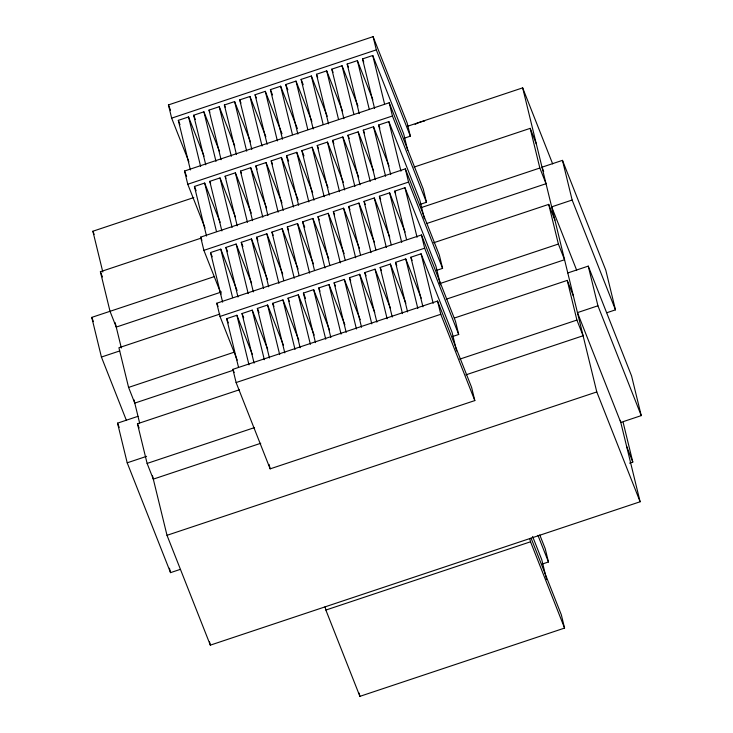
<?xml version="1.0" encoding="UTF-8"?>
<svg xmlns="http://www.w3.org/2000/svg" width="733" height="733" viewBox="0 0 733 733"><rect width="100%" height="100%" fill="white"/><g stroke="black" fill="none" stroke-linecap="round" stroke-linejoin="round"><path stroke-width="1.1" d="M188.885 161.819L171.65 118.141L168.434 104.92L373.097 36.65L407.136 122.942L410.361 136.164L403.865 138.335M171.65 118.141L376.313 49.871L373.097 36.65M190.406 169.937L178.321 120.359L188.555 116.941L204.021 156.166M205.753 164.815L193.668 115.237L203.902 111.819L219.378 151.044M221.1 159.693L209.015 110.115L219.249 106.706L234.725 145.931M236.457 154.571L224.371 104.993L234.597 101.585L250.494 141.863M251.804 149.45L239.718 99.88L249.953 96.463L265.841 136.75M267.151 144.337L255.066 94.759L265.3 91.341L282.031 133.745M282.498 139.215L270.413 89.637L280.647 86.219L297.378 128.623M297.855 134.093L285.769 84.515L295.995 81.097L311.892 121.385M313.202 128.971L301.116 79.393L311.351 75.985L327.239 116.263M328.549 123.85L316.464 74.271L326.698 70.863L342.586 111.141M343.896 118.728L331.811 69.159L342.045 65.741L357.942 106.028M359.252 113.615L347.167 64.037L357.392 60.619L372.868 99.844M374.6 108.493L362.514 58.915L372.749 55.497L403.7 133.947L407.722 150.476M205.002 227.926L187.767 184.249L184.542 171.027L389.205 102.757L423.253 189.05L426.478 202.271L419.972 204.434M187.767 184.249L392.43 115.979L389.205 102.757M206.523 236.035L194.428 186.457L204.663 183.048L220.138 222.273M221.87 230.922L209.785 181.344L220.019 177.927L235.485 217.151M237.217 225.801L225.132 176.222L235.366 172.805L251.254 213.092M252.564 220.679L240.479 171.101L250.713 167.683L266.61 207.97M267.921 215.557L255.835 165.979L266.061 162.57L281.958 202.849M283.268 210.435L271.183 160.857L281.417 157.448L298.139 199.852M298.615 205.313L286.53 155.735L296.764 152.327L312.652 192.614M313.962 200.201L301.877 150.622L312.111 147.205L328.008 187.492M329.319 195.079L317.233 145.501L327.459 142.083L343.356 182.37M344.666 189.957L332.58 140.379L342.815 136.961L358.703 177.249M360.013 184.835L347.928 135.257L358.162 131.848L373.638 171.073M375.36 179.713L363.275 130.135L373.509 126.727L388.985 165.951M390.716 174.591L378.631 125.013L388.856 121.605L419.807 200.054L424.38 218.782M102.812 271.998L92.88 231.234L193.814 197.562M407.621 126.241L522.666 87.859L552.664 163.899M221.119 294.025L203.884 250.347L200.659 237.126L405.322 168.856L439.369 255.148L442.585 268.37L436.089 270.541M221.522 291.963L116.245 327.083L110.051 311.397L100.384 271.732L201.318 238.06M414.044 167.097L530.179 128.357L536.364 144.053M203.884 250.347L408.547 182.077L405.322 168.856M237.089 290.497L220.78 249.156L210.545 252.564L222.63 302.143M237.987 297.021L225.892 247.442L236.127 244.034L251.602 283.259M253.334 291.899L241.249 242.321L251.483 238.912L267.371 279.191M268.681 286.786L256.596 237.208L266.83 233.79L282.718 274.078M283.763 280.556L271.943 232.086L282.178 228.669L298.074 268.956M299.11 275.443L287.299 226.964L297.525 223.547L313.422 263.834M314.466 270.321L302.647 221.842L312.881 218.434L328.769 258.712M329.813 265.199L317.994 216.721L328.228 213.312L344.116 253.591M345.161 260.078L333.341 211.599L343.575 208.19L359.472 248.469M360.508 254.956L348.697 206.486L358.923 203.068L374.398 242.293M375.864 249.834L364.044 201.364L374.279 197.947L389.754 237.171M391.211 244.721L379.392 196.242L389.626 192.825L405.102 232.049M406.558 239.599L394.739 191.121L404.973 187.712L435.924 266.152L440.487 284.89M126.415 420.412L101.42 357.044L91.753 317.38L214.247 276.634M421.539 207.485L539.845 168.022L530.179 128.357M606.851 312.725L615.463 309.848L605.797 270.184L562.468 160.362L542.008 167.188L543.675 171.412M426.643 223.538L546.03 183.717L539.845 168.022M237.226 360.132L220.001 316.454L216.776 303.233L421.438 234.963L455.477 321.256L458.702 334.477L452.206 336.639M219.854 314.081L118.92 347.754L128.587 387.409L134.771 403.104L233.543 370.156M433.661 242.76L548.705 204.379L554.899 220.074M220.001 316.454L424.654 248.185L421.438 234.963M101.42 357.044L119.726 350.942M562.468 160.362L572.143 200.027L551.674 206.853L576.669 270.211M238.482 367.141L226.662 318.672L236.896 315.254L252.372 354.479M254.094 363.128L242.009 313.55L252.244 310.132L267.719 349.357M269.451 358.006L257.356 308.428L267.591 305.01L283.488 345.298M284.798 352.885L272.713 303.306L282.947 299.898L298.835 340.176M300.145 347.763L288.06 298.184L298.294 294.776L314.182 335.054M315.492 342.641L303.407 293.072L313.642 289.654L329.538 329.942M330.849 337.528L318.763 287.95L328.989 284.532L344.886 324.82M346.196 332.406L334.111 282.828L344.345 279.41L360.233 319.698M361.543 327.284L349.458 277.706L359.692 274.289L374.746 312.46M376.89 322.163L364.805 272.584L375.039 269.176L390.515 308.401M392.247 317.041L380.161 267.463L390.387 264.054L405.862 303.279M407.594 311.919L395.508 262.35L405.743 258.932L421.218 298.157M422.941 306.806L410.856 257.228L421.09 253.81L452.041 332.26L456.604 350.988M128.587 387.409L233.864 352.298M440.075 283.506L558.372 244.043L548.705 204.379M232.892 369.34L437.546 301.061L471.594 387.354L474.819 400.575L270.156 468.854L236.108 382.553L232.892 369.34L234.148 372.529M446.26 299.192L564.566 259.729L558.372 244.043M236.108 382.553L440.771 314.283L437.546 301.061M180.226 569.404L170.532 572.638L127.203 462.816L117.537 423.152L137.996 416.326M567.791 272.951L588.251 266.125L631.58 375.956L641.247 415.62L620.787 422.446L577.457 312.615L597.926 305.789L588.251 266.125M260.756 443.282L153.307 479.125L147.113 463.43L137.447 423.766L239.471 389.736M454.359 318.049L567.241 280.4L573.426 296.086M127.203 462.816L146.591 456.347M147.113 463.43L254.562 427.586M459.692 359.161L576.908 320.064L567.241 280.4M465.876 374.856L583.092 335.751L576.908 320.064M620.274 420.348L640.12 501.766L210.334 645.141L167.005 535.31L596.79 391.944L522.666 87.859M629.546 463.137L632.808 462.047L623.132 422.382M531.086 538.15L561.35 614.859L564.566 628.08L359.903 696.35L325.864 610.058L530.527 541.788L529.721 538.48M541.953 564.144L548.458 561.973L545.233 548.751L539.772 534.907M572.143 200.027L615.463 309.848M597.926 305.789L641.247 415.62M626.614 446.36L632.808 462.047M596.79 391.944L640.12 501.766M376.313 49.871L410.361 136.164M392.43 115.979L426.478 202.271M362.514 58.915L363.77 62.094M408.547 182.077L442.585 268.37M378.631 125.013L379.886 128.202M424.654 248.185L458.702 334.477M537.949 535.337L548.458 561.973M347.167 64.037L348.422 67.216M532.589 536.437L541.788 559.755L546.626 579.592M394.739 191.121L395.582 193.237M440.771 314.283L474.819 400.575M530.527 541.788L564.566 628.08M363.275 130.135L364.53 133.314M410.856 257.228L412.111 260.407M331.811 69.159L333.066 72.338M379.392 196.242L380.647 199.422M347.928 135.257L349.183 138.436M395.508 262.35L396.764 265.529M316.464 74.271L317.719 77.451M364.044 201.364L365.3 204.544M332.58 140.379L333.836 143.558M380.161 267.463L381.417 270.642M301.116 79.393L303.205 84.698M348.697 206.486L349.953 209.665M317.233 145.501L318.489 148.68M364.805 272.584L366.06 275.764M285.769 84.515L287.858 89.82M333.341 211.599L334.596 214.787M301.877 150.622L303.975 155.918M349.458 277.706L350.713 280.886M270.413 89.637L272.511 94.933M317.994 216.721L319.249 219.9M286.53 155.735L288.619 161.04M334.111 282.828L335.366 286.007M255.066 94.759L256.321 97.938M302.647 221.842L304.736 227.148M271.183 160.857L272.438 164.036M318.763 287.95L320.009 291.129M239.718 99.88L240.974 103.06M287.299 226.964L288.545 230.144M255.835 165.979L257.081 169.158M303.407 293.072L305.496 298.368M224.371 104.993L225.205 107.119M271.943 232.086L273.198 235.266M240.479 171.101L241.322 173.217M288.06 298.184L289.315 301.364M209.015 110.115L209.858 112.241M256.596 237.208L257.851 240.387M225.132 176.222L225.966 178.339M272.713 303.306L273.968 306.486M193.668 115.237L195.344 119.479M241.249 242.321L242.916 246.563M209.785 181.344L210.618 183.461M257.356 308.428L259.033 312.67M178.321 120.359L179.988 124.601M225.892 247.442L227.569 251.685M168.434 104.92L170.532 110.243M194.428 186.457L196.105 190.699M242.009 313.55L243.686 317.792M184.542 171.027L186.649 176.351M210.967 253.627L212.222 256.807M200.659 237.126L201.923 240.323M226.662 318.672L228.339 322.905M216.776 303.233L218.031 306.431M92.88 231.234L94.126 234.404M100.384 271.732L102.446 276.964M137.447 423.766L139.096 427.953M91.753 317.38L93.412 321.604M117.537 423.152L119.195 427.376M372.749 55.497L384.559 103.976M388.856 121.605L400.951 171.183M404.973 187.712L417.059 237.281M421.09 253.81L433.176 303.389M357.392 60.619L369.212 109.098M373.509 126.727L385.595 176.305M389.626 192.825L401.711 242.403M405.743 258.932L417.828 308.511M342.045 65.741L353.865 114.22M358.162 131.848L370.247 181.427M374.279 197.947L386.364 247.525M390.387 264.054L402.472 313.632M326.698 70.863L338.518 119.342M342.815 136.961L354.9 186.539M358.923 203.068L371.008 252.647M375.039 269.176L387.125 318.754M311.351 75.985L323.161 124.454M327.459 142.083L339.544 191.661M343.575 208.19L355.661 257.769M359.692 274.289L371.778 323.867M295.995 81.097L307.814 129.576M312.111 147.205L324.197 196.783M328.228 213.312L340.314 262.89M344.345 279.41L356.43 328.989M280.647 86.219L292.467 134.698M296.764 152.327L308.85 201.905M312.881 218.434L324.966 268.003M328.989 284.532L341.074 334.111M265.3 91.341L277.386 140.919M281.417 157.448L293.502 207.027M297.525 223.547L309.61 273.125M313.642 289.654L325.727 339.232M249.953 96.463L262.038 146.041M266.061 162.57L278.146 212.149M282.178 228.669L294.263 278.247M298.294 294.776L310.38 344.354M234.597 101.585L246.682 151.163M250.713 167.683L262.799 217.261M266.83 233.79L278.916 283.369M282.947 299.898L295.033 349.476M219.249 106.706L231.335 156.285M235.366 172.805L247.452 222.383M251.483 238.912L263.568 288.49M267.591 305.01L279.676 354.589M359.106 693.042L359.903 696.35M325.058 606.75L325.864 610.058M203.902 111.819L215.988 161.397M220.019 177.927L232.104 227.505M236.127 244.034L248.212 293.612M252.244 310.132L264.329 359.711M188.555 116.941L200.64 166.519M204.663 183.048L216.482 231.527M220.78 249.156L232.599 297.625M236.896 315.254L248.982 364.832M269.084 464.447L270.156 468.854M209.519 641.815L210.334 645.141M115.173 322.676L121.348 348.019M133.974 399.797L139.609 422.932M152.501 475.818L167.005 535.31M169.451 568.231L170.532 572.638M415.125 124.335A25.948 20.167 -13.7 0 1 424.654 120.972"/></g></svg>
